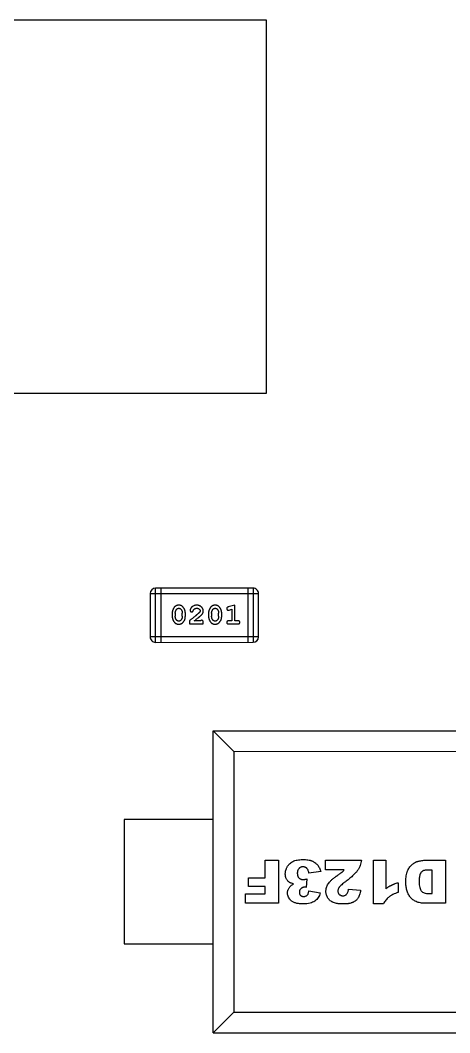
# Model space of a CAD drawing. Header units: millimetres. Extents: x 0 to 297, y 0 to 210.
# Drawn here: x 206.78 to 209.19, y 86.67 to 92.37 of the extents above; entities that cross this region are included whole.
import ezdxf

# ---------------------------------------------------------------- set-up
doc = ezdxf.new("R2010")
doc.units = ezdxf.units.MM
doc.layers.get('0').update_dxf_attribs({"linetype": 'CONTINUOUS'})

msp = doc.modelspace()

# ---------------------------------------------------------------- linework, layer by layer
at = {"color": 7, "linetype": 'Continuous'}
for p, q in [((208.1624, 92.368), (206.553, 92.3678)), ((208.1626, 90.268), (208.1624, 92.368)), ((206.5533, 90.2678), (208.1626, 90.268)), ((208.0872, 89.1705), (207.5385, 89.1704)), ((207.5386, 88.8656), (207.5385, 89.1704)), ((207.569, 88.8656), (207.569, 89.1704)), ((208.0567, 89.1705), (208.0567, 88.8657)), ((208.0872, 89.1705), (208.0872, 88.8657)), ((207.508, 89.1399), (208.1176, 89.14)), ((207.508, 89.1399), (207.5081, 88.8961)), ((208.1177, 88.8962), (208.1176, 89.14)), ((207.9843, 89.0747), (207.9477, 89.0648)), ((207.952, 89.0474), (207.967, 89.0516)), ((207.967, 89.0516), (207.967, 88.9866)), ((207.9843, 88.9866), (207.9843, 89.0747)), ((207.6319, 89.0301), (207.6319, 89.0123)), ((207.6492, 89.0298), (207.6492, 89.0126)), ((207.6886, 89.0126), (207.6886, 89.0298)), ((207.7059, 89.0123), (207.7059, 89.0301)), ((207.7295, 88.9882), (207.7295, 88.9693)), ((207.7924, 88.9866), (207.7562, 88.9866)), ((207.8364, 89.0301), (207.8364, 89.0123)), ((207.8538, 89.0298), (207.8538, 89.0126)), ((207.8931, 89.0126), (207.8931, 89.0298)), ((207.9104, 89.0123), (207.9104, 89.0301)), ((207.967, 88.9866), (207.9497, 88.9866)), ((208.0016, 88.9866), (207.9843, 88.9866)), ((207.7295, 88.9693), (207.8066, 88.9693)), ((207.8066, 88.9693), (207.8066, 88.9772)), ((207.9497, 88.9693), (208.0016, 88.9693)), ((208.1177, 88.8962), (207.5081, 88.8961)), ((207.5386, 88.8656), (208.0872, 88.8657)), ((207.8625, 88.3675), (210.5625, 88.3678)), ((207.8627, 86.6676), (207.8625, 88.3675)), ((207.8625, 88.3673), (207.9779, 88.2519)), ((207.9779, 88.2519), (209.8378, 88.2522)), ((207.9779, 88.2519), (207.9781, 86.783)), ((207.8626, 87.8676), (207.3626, 87.8675)), ((207.3626, 87.8675), (207.3626, 87.1675)), ((208.1545, 87.6387), (208.2296, 87.6388)), ((208.1545, 87.5398), (208.1545, 87.6387)), ((208.2296, 87.6388), (208.2296, 87.3966)), ((208.4949, 87.6388), (208.6966, 87.6388)), ((208.4949, 87.5842), (208.4949, 87.6388)), ((208.7649, 87.6388), (208.833, 87.6388)), ((208.7649, 87.3927), (208.7649, 87.6388)), ((208.833, 87.6388), (208.833, 87.4779)), ((209.0577, 87.6389), (209.1689, 87.6389)), ((209.1689, 87.6389), (209.1689, 87.3968)), ((208.4682, 87.5748), (208.4012, 87.566)), ((208.5999, 87.5842), (208.4949, 87.5842)), ((209.0938, 87.5836), (209.0756, 87.5836)), ((209.0938, 87.4512), (209.0938, 87.5836)), ((208.0603, 87.5398), (208.1545, 87.5398)), ((208.0603, 87.4909), (208.0603, 87.5398)), ((208.3899, 87.5341), (208.3864, 87.4862)), ((208.9034, 87.5125), (208.9034, 87.4581)), ((208.0444, 87.4488), (208.1546, 87.4488)), ((208.0444, 87.3966), (208.0444, 87.4488)), ((208.1546, 87.4909), (208.0603, 87.4909)), ((208.1546, 87.4488), (208.1546, 87.4909)), ((208.4012, 87.4666), (208.4648, 87.4553)), ((208.624, 87.4756), (208.6916, 87.4702)), ((208.2296, 87.3966), (208.0444, 87.3966)), ((208.8206, 87.3927), (208.7649, 87.3927)), ((209.1689, 87.3968), (209.0578, 87.3968)), ((207.3626, 87.1675), (207.8626, 87.1676)), ((207.8627, 86.6676), (207.9781, 86.783)), ((207.9781, 86.783), (210.4473, 86.7833)), ((207.8627, 86.6676), (210.5627, 86.6679))]:
    msp.add_line(p, q, dxfattribs=at)
for centre, start, end in [((207.5385, 89.1399), 90.0074, 180.0074), ((208.0872, 89.14), 0.0074, 90.0074), ((207.5385, 88.8961), 180.0074, 270.0074), ((208.0872, 88.8962), 270.0074, 0.0074)]:
    msp.add_arc(centre, 0.0305, start, end, dxfattribs=at)
for points, knots in [([(207.6687, 89.0747), (207.6673, 89.0746), (207.6645, 89.0746), (207.6604, 89.0738), (207.6566, 89.0727), (207.653, 89.0711), (207.6497, 89.0691), (207.6466, 89.0666), (207.6438, 89.0636), (207.6414, 89.0602), (207.6392, 89.0566), (207.6373, 89.0529), (207.6356, 89.0492), (207.6343, 89.0455), (207.6332, 89.0417), (207.6325, 89.0378), (207.632, 89.034), (207.632, 89.0314), (207.6319, 89.0301)], [0, 0, 0, 0, 0.06692, 0.130834, 0.19258, 0.252759, 0.312631, 0.373411, 0.436359, 0.501894, 0.568244, 0.632472, 0.69556, 0.757163, 0.818592, 0.878885, 0.939235, 1, 1, 1, 1]), ([(207.6492, 89.0298), (207.6493, 89.0308), (207.6493, 89.0329), (207.6496, 89.036), (207.6502, 89.0389), (207.651, 89.0417), (207.652, 89.0444), (207.6533, 89.0469), (207.6547, 89.0493), (207.6559, 89.0508), (207.6565, 89.0516)], [0, 0, 0, 0, 0.135446, 0.266257, 0.393419, 0.517936, 0.639137, 0.758785, 0.879345, 1, 1, 1, 1]), ([(207.6565, 89.0516), (207.6569, 89.052), (207.6577, 89.0529), (207.659, 89.0541), (207.6604, 89.0551), (207.662, 89.0559), (207.6636, 89.0566), (207.6653, 89.057), (207.667, 89.0573), (207.6682, 89.0573), (207.6689, 89.0574)], [0, 0, 0, 0, 0.13042, 0.256046, 0.378133, 0.498725, 0.620452, 0.742761, 0.869406, 1, 1, 1, 1]), ([(207.7059, 89.0301), (207.7059, 89.0311), (207.7058, 89.0333), (207.7055, 89.0365), (207.705, 89.0396), (207.7043, 89.0427), (207.7034, 89.0458), (207.7023, 89.0488), (207.701, 89.0517), (207.6995, 89.0546), (207.6979, 89.0573), (207.6963, 89.0599), (207.6946, 89.0622), (207.6929, 89.0643), (207.6912, 89.0662), (207.6895, 89.0678), (207.6878, 89.0693), (207.6854, 89.0708), (207.6822, 89.0724), (207.6781, 89.0737), (207.6735, 89.0745), (207.6704, 89.0746), (207.6687, 89.0747)], [0, 0, 0, 0, 0.049855, 0.099516, 0.148482, 0.19758, 0.246804, 0.296268, 0.346517, 0.397047, 0.446826, 0.49336, 0.537801, 0.579207, 0.617974, 0.654833, 0.689171, 0.722088, 0.786392, 0.853518, 0.924186, 1, 1, 1, 1]), ([(207.6689, 89.0574), (207.6695, 89.0574), (207.6707, 89.0573), (207.6725, 89.0571), (207.6742, 89.0567), (207.6758, 89.0561), (207.6773, 89.0553), (207.6786, 89.0544), (207.6799, 89.0533), (207.6806, 89.0525), (207.681, 89.0521)], [0, 0, 0, 0, 0.138115, 0.270177, 0.397547, 0.520057, 0.63869, 0.757499, 0.878226, 1, 1, 1, 1]), ([(207.681, 89.0521), (207.6816, 89.0513), (207.6828, 89.0497), (207.6843, 89.0472), (207.6857, 89.0445), (207.6867, 89.0418), (207.6876, 89.0389), (207.6881, 89.036), (207.6885, 89.0329), (207.6885, 89.0308), (207.6886, 89.0298)], [0, 0, 0, 0, 0.125331, 0.248948, 0.371201, 0.494032, 0.616811, 0.742104, 0.868849, 1, 1, 1, 1]), ([(207.7699, 89.0747), (207.7682, 89.0746), (207.7648, 89.0745), (207.7599, 89.0737), (207.7551, 89.0722), (207.7506, 89.0702), (207.7465, 89.0678), (207.7429, 89.0649), (207.7397, 89.0617), (207.7372, 89.0581), (207.7352, 89.0546), (207.7338, 89.0512), (207.7328, 89.0482), (207.7327, 89.0463), (207.7326, 89.0454)], [0, 0, 0, 0, 0.098286, 0.193983, 0.289056, 0.384352, 0.477435, 0.566197, 0.652355, 0.737986, 0.818188, 0.887401, 0.94802, 1, 1, 1, 1]), ([(207.7326, 89.0454), (207.7326, 89.0448), (207.7327, 89.0437), (207.7332, 89.0422), (207.7341, 89.0407), (207.7352, 89.0394), (207.7365, 89.0383), (207.7381, 89.0375), (207.7397, 89.037), (207.7409, 89.0369), (207.7414, 89.0369)], [0, 0, 0, 0, 0.120856, 0.239483, 0.360995, 0.490166, 0.620982, 0.746416, 0.870253, 1, 1, 1, 1]), ([(207.7414, 89.0369), (207.7419, 89.0369), (207.7429, 89.037), (207.7443, 89.0373), (207.7455, 89.0377), (207.7466, 89.0384), (207.7477, 89.0393), (207.7485, 89.0405), (207.7493, 89.0419), (207.7497, 89.0429), (207.7499, 89.0435)], [0, 0, 0, 0, 0.127347, 0.246131, 0.359406, 0.470543, 0.586092, 0.711469, 0.847022, 1, 1, 1, 1]), ([(207.7499, 89.0435), (207.7502, 89.0444), (207.7508, 89.0461), (207.752, 89.0484), (207.7533, 89.0504), (207.7544, 89.0515), (207.7549, 89.052)], [0, 0, 0, 0, 0.285518, 0.544185, 0.781367, 1, 1, 1, 1]), ([(207.7549, 89.052), (207.7554, 89.0524), (207.7564, 89.0533), (207.758, 89.0544), (207.7597, 89.0553), (207.7616, 89.0561), (207.7635, 89.0567), (207.7655, 89.0571), (207.7676, 89.0574), (207.769, 89.0574), (207.7698, 89.0574)], [0, 0, 0, 0, 0.121873, 0.243139, 0.363336, 0.485133, 0.607572, 0.734701, 0.864814, 1, 1, 1, 1]), ([(207.7698, 89.0574), (207.7712, 89.0573), (207.7739, 89.0573), (207.7777, 89.0564), (207.7811, 89.055), (207.7839, 89.0531), (207.7863, 89.0508), (207.788, 89.0484), (207.789, 89.0457), (207.7892, 89.0438), (207.7893, 89.0429)], [0, 0, 0, 0, 0.156344, 0.299348, 0.4327, 0.561, 0.682299, 0.791883, 0.89611, 1, 1, 1, 1]), ([(207.8066, 89.0419), (207.8065, 89.043), (207.8064, 89.0452), (207.806, 89.0485), (207.8052, 89.0516), (207.804, 89.0546), (207.8026, 89.0574), (207.8008, 89.0601), (207.7987, 89.0627), (207.7963, 89.0652), (207.7936, 89.0674), (207.7908, 89.0694), (207.7877, 89.071), (207.7845, 89.0724), (207.7811, 89.0734), (207.7775, 89.0742), (207.7738, 89.0746), (207.7712, 89.0747), (207.7699, 89.0747)], [0, 0, 0, 0, 0.060981, 0.120256, 0.178148, 0.236115, 0.293993, 0.352864, 0.413358, 0.476056, 0.539296, 0.602396, 0.665116, 0.728325, 0.792919, 0.859317, 0.928302, 1, 1, 1, 1]), ([(207.7893, 89.0429), (207.7892, 89.0421), (207.7891, 89.0404), (207.7881, 89.038), (207.7866, 89.0355), (207.7852, 89.034), (207.7845, 89.0331)], [0, 0, 0, 0, 0.212836, 0.442809, 0.70317, 1, 1, 1, 1]), ([(207.7898, 89.0136), (207.7907, 89.0144), (207.7924, 89.0159), (207.7947, 89.0181), (207.7968, 89.0202), (207.7987, 89.0222), (207.8003, 89.0241), (207.8017, 89.0258), (207.8028, 89.0275), (207.8039, 89.0295), (207.805, 89.0321), (207.8059, 89.0353), (207.8065, 89.0386), (207.8065, 89.0408), (207.8066, 89.0419)], [0, 0, 0, 0, 0.103002, 0.197728, 0.285279, 0.365235, 0.437224, 0.502446, 0.560545, 0.611446, 0.707576, 0.80349, 0.900532, 1, 1, 1, 1]), ([(207.8732, 89.0747), (207.8718, 89.0747), (207.869, 89.0746), (207.8649, 89.0739), (207.8611, 89.0728), (207.8575, 89.0712), (207.8542, 89.0691), (207.8511, 89.0666), (207.8484, 89.0636), (207.8459, 89.0602), (207.8437, 89.0566), (207.8418, 89.053), (207.8401, 89.0493), (207.8388, 89.0455), (207.8377, 89.0417), (207.837, 89.0379), (207.8365, 89.034), (207.8365, 89.0314), (207.8364, 89.0301)], [0, 0, 0, 0, 0.06692, 0.130834, 0.19258, 0.252759, 0.312631, 0.373411, 0.436359, 0.501894, 0.568244, 0.632472, 0.69556, 0.757163, 0.818592, 0.878885, 0.939235, 1, 1, 1, 1]), ([(207.8538, 89.0298), (207.8538, 89.0309), (207.8538, 89.033), (207.8541, 89.036), (207.8547, 89.0389), (207.8555, 89.0417), (207.8565, 89.0444), (207.8578, 89.0469), (207.8593, 89.0494), (207.8604, 89.0509), (207.861, 89.0516)], [0, 0, 0, 0, 0.135446, 0.266257, 0.393419, 0.517936, 0.639137, 0.758785, 0.879345, 1, 1, 1, 1]), ([(207.861, 89.0516), (207.8614, 89.0521), (207.8622, 89.053), (207.8636, 89.0541), (207.865, 89.0552), (207.8665, 89.056), (207.8681, 89.0566), (207.8698, 89.0571), (207.8715, 89.0573), (207.8727, 89.0574), (207.8734, 89.0574)], [0, 0, 0, 0, 0.13042, 0.256046, 0.378133, 0.498725, 0.620452, 0.742761, 0.869406, 1, 1, 1, 1]), ([(207.9104, 89.0301), (207.9104, 89.0312), (207.9103, 89.0333), (207.91, 89.0365), (207.9095, 89.0396), (207.9088, 89.0427), (207.9079, 89.0458), (207.9068, 89.0488), (207.9055, 89.0518), (207.904, 89.0546), (207.9024, 89.0574), (207.9008, 89.0599), (207.8991, 89.0623), (207.8974, 89.0644), (207.8957, 89.0662), (207.894, 89.0679), (207.8923, 89.0693), (207.8899, 89.0708), (207.8867, 89.0724), (207.8826, 89.0738), (207.878, 89.0746), (207.8749, 89.0747), (207.8732, 89.0747)], [0, 0, 0, 0, 0.049855, 0.099516, 0.148482, 0.19758, 0.246804, 0.296268, 0.346517, 0.397047, 0.446826, 0.49336, 0.537801, 0.579207, 0.617974, 0.654833, 0.689171, 0.722088, 0.786392, 0.853518, 0.924186, 1, 1, 1, 1]), ([(207.8734, 89.0574), (207.874, 89.0574), (207.8752, 89.0574), (207.877, 89.0571), (207.8787, 89.0567), (207.8803, 89.0561), (207.8818, 89.0554), (207.8831, 89.0544), (207.8844, 89.0534), (207.8851, 89.0525), (207.8855, 89.0521)], [0, 0, 0, 0, 0.138115, 0.270177, 0.397547, 0.520057, 0.63869, 0.757499, 0.878226, 1, 1, 1, 1]), ([(207.8855, 89.0521), (207.8861, 89.0513), (207.8873, 89.0497), (207.8889, 89.0472), (207.8902, 89.0445), (207.8912, 89.0418), (207.8921, 89.0389), (207.8927, 89.036), (207.893, 89.0329), (207.8931, 89.0309), (207.8931, 89.0298)], [0, 0, 0, 0, 0.125331, 0.248948, 0.371201, 0.494032, 0.616811, 0.742104, 0.868849, 1, 1, 1, 1]), ([(207.9477, 89.0648), (207.9469, 89.0646), (207.9453, 89.0641), (207.9432, 89.0633), (207.9416, 89.0623), (207.9404, 89.0613), (207.9396, 89.0601), (207.9391, 89.0588), (207.9387, 89.0573), (207.9387, 89.0562), (207.9387, 89.0557)], [0, 0, 0, 0, 0.187321, 0.344927, 0.475328, 0.579604, 0.674244, 0.773631, 0.882025, 1, 1, 1, 1]), ([(207.9387, 89.0557), (207.9387, 89.055), (207.9388, 89.0538), (207.9392, 89.0521), (207.94, 89.0505), (207.941, 89.0491), (207.9422, 89.0479), (207.9436, 89.047), (207.945, 89.0465), (207.9461, 89.0464), (207.9466, 89.0464)], [0, 0, 0, 0, 0.138815, 0.27042, 0.39836, 0.52875, 0.654955, 0.771147, 0.884581, 1, 1, 1, 1]), ([(207.9466, 89.0464), (207.9469, 89.0464), (207.9477, 89.0465), (207.9489, 89.0467), (207.9504, 89.047), (207.9514, 89.0473), (207.952, 89.0474)], [0, 0, 0, 0, 0.183151, 0.413144, 0.682305, 1, 1, 1, 1]), ([(207.6319, 89.0123), (207.632, 89.0112), (207.632, 89.0091), (207.6323, 89.0059), (207.6328, 89.0028), (207.6335, 88.9997), (207.6344, 88.9967), (207.6355, 88.9937), (207.6367, 88.9907), (207.6382, 88.9878), (207.6398, 88.9851), (207.6414, 88.9826), (207.6431, 88.9802), (207.6447, 88.9781), (207.6464, 88.9763), (207.6481, 88.9746), (207.6499, 88.9732), (207.6522, 88.9716), (207.6554, 88.97), (207.6596, 88.9687), (207.6642, 88.9678), (207.6673, 88.9677), (207.669, 88.9677)], [0, 0, 0, 0, 0.049886, 0.09882, 0.148132, 0.19689, 0.246038, 0.295176, 0.345305, 0.395692, 0.445312, 0.491875, 0.535813, 0.577009, 0.616081, 0.652689, 0.687585, 0.720206, 0.785062, 0.85223, 0.923759, 1, 1, 1, 1]), ([(207.6569, 88.9903), (207.6563, 88.9911), (207.6551, 88.9927), (207.6535, 88.9952), (207.6522, 88.9978), (207.6511, 89.0006), (207.6503, 89.0034), (207.6497, 89.0064), (207.6493, 89.0095), (207.6493, 89.0115), (207.6492, 89.0126)], [0, 0, 0, 0, 0.124927, 0.248361, 0.370889, 0.492583, 0.61616, 0.741472, 0.869044, 1, 1, 1, 1]), ([(207.669, 88.985), (207.6684, 88.985), (207.6671, 88.985), (207.6653, 88.9853), (207.6636, 88.9857), (207.6621, 88.9863), (207.6606, 88.987), (207.6592, 88.988), (207.658, 88.989), (207.6573, 88.9899), (207.6569, 88.9903)], [0, 0, 0, 0, 0.139844, 0.271849, 0.399162, 0.521619, 0.6402, 0.758957, 0.87828, 1, 1, 1, 1]), ([(207.669, 88.9677), (207.6704, 88.9677), (207.6732, 88.9678), (207.6773, 88.9685), (207.6812, 88.9696), (207.6848, 88.9712), (207.6881, 88.9733), (207.6911, 88.9758), (207.6939, 88.9787), (207.6964, 88.9821), (207.6986, 88.9857), (207.7005, 88.9894), (207.7022, 88.9931), (207.7035, 88.9969), (207.7046, 89.0007), (207.7053, 89.0045), (207.7058, 89.0084), (207.7058, 89.011), (207.7059, 89.0123)], [0, 0, 0, 0, 0.067217, 0.131051, 0.19272, 0.252824, 0.312745, 0.373449, 0.436041, 0.501494, 0.567761, 0.632087, 0.695096, 0.757109, 0.817993, 0.878657, 0.939311, 1, 1, 1, 1]), ([(207.6813, 88.9908), (207.6809, 88.9903), (207.6801, 88.9894), (207.6788, 88.9883), (207.6774, 88.9873), (207.6759, 88.9864), (207.6743, 88.9858), (207.6726, 88.9853), (207.6709, 88.9851), (207.6696, 88.985), (207.669, 88.985)], [0, 0, 0, 0, 0.129853, 0.25607, 0.380154, 0.49978, 0.62208, 0.743277, 0.868791, 1, 1, 1, 1]), ([(207.6886, 89.0126), (207.6885, 89.0115), (207.6885, 89.0094), (207.6882, 89.0064), (207.6876, 89.0035), (207.6868, 89.0007), (207.6858, 88.998), (207.6845, 88.9955), (207.6831, 88.993), (207.6819, 88.9915), (207.6813, 88.9908)], [0, 0, 0, 0, 0.135449, 0.266263, 0.393429, 0.516942, 0.639128, 0.758779, 0.879341, 1, 1, 1, 1]), ([(207.7845, 89.0331), (207.784, 89.0327), (207.7831, 89.0317), (207.7815, 89.0302), (207.7796, 89.0284), (207.7774, 89.0265), (207.775, 89.0244), (207.7722, 89.022), (207.7692, 89.0195), (207.7659, 89.0168), (207.7623, 89.0139), (207.7585, 89.0108), (207.7543, 89.0075), (207.7499, 89.004), (207.7452, 89.0003), (207.7402, 88.9964), (207.7349, 88.9924), (207.7313, 88.9896), (207.7295, 88.9882)], [0, 0, 0, 0, 0.026647, 0.057942, 0.094152, 0.134806, 0.180631, 0.231142, 0.286385, 0.346321, 0.411439, 0.481035, 0.555329, 0.634592, 0.718826, 0.807759, 0.901393, 1, 1, 1, 1]), ([(207.7562, 88.9866), (207.7582, 88.9882), (207.762, 88.9911), (207.7675, 88.9955), (207.7725, 88.9994), (207.7769, 89.003), (207.7809, 89.0061), (207.7843, 89.009), (207.7872, 89.0114), (207.789, 89.0129), (207.7898, 89.0136)], [0, 0, 0, 0, 0.176662, 0.337826, 0.484741, 0.617764, 0.73494, 0.837793, 0.926412, 1, 1, 1, 1]), ([(207.7979, 88.9897), (207.7975, 88.9897), (207.7965, 88.9896), (207.7951, 88.989), (207.7937, 88.988), (207.7929, 88.9871), (207.7924, 88.9866)], [0, 0, 0, 0, 0.20611, 0.432681, 0.695597, 1, 1, 1, 1]), ([(207.8066, 88.9772), (207.8065, 88.9782), (207.8065, 88.9802), (207.8061, 88.9829), (207.8054, 88.9852), (207.8043, 88.9869), (207.803, 88.9882), (207.8015, 88.9891), (207.7998, 88.9897), (207.7985, 88.9897), (207.7979, 88.9897)], [0, 0, 0, 0, 0.1844, 0.34094, 0.473574, 0.586824, 0.690029, 0.789175, 0.890445, 1, 1, 1, 1]), ([(207.8364, 89.0123), (207.8365, 89.0113), (207.8365, 89.0091), (207.8368, 89.006), (207.8373, 89.0028), (207.838, 88.9997), (207.8389, 88.9967), (207.84, 88.9937), (207.8413, 88.9907), (207.8427, 88.9879), (207.8443, 88.9851), (207.8459, 88.9826), (207.8476, 88.9803), (207.8492, 88.9782), (207.8509, 88.9763), (207.8526, 88.9746), (207.8544, 88.9732), (207.8567, 88.9716), (207.8599, 88.97), (207.8641, 88.9687), (207.8687, 88.9679), (207.8719, 88.9678), (207.8735, 88.9677)], [0, 0, 0, 0, 0.049886, 0.09882, 0.148132, 0.19689, 0.246038, 0.295176, 0.345305, 0.395692, 0.445312, 0.491875, 0.535813, 0.577009, 0.616081, 0.652689, 0.687585, 0.720206, 0.785062, 0.85223, 0.923759, 1, 1, 1, 1]), ([(207.8614, 88.9903), (207.8608, 88.9911), (207.8596, 88.9927), (207.858, 88.9952), (207.8567, 88.9979), (207.8556, 89.0006), (207.8548, 89.0035), (207.8542, 89.0064), (207.8538, 89.0095), (207.8538, 89.0116), (207.8538, 89.0126)], [0, 0, 0, 0, 0.124927, 0.248361, 0.370889, 0.492583, 0.61616, 0.741472, 0.869044, 1, 1, 1, 1]), ([(207.8735, 88.985), (207.8729, 88.985), (207.8717, 88.9851), (207.8698, 88.9853), (207.8681, 88.9857), (207.8666, 88.9863), (207.8651, 88.9871), (207.8637, 88.988), (207.8625, 88.9891), (207.8618, 88.9899), (207.8614, 88.9903)], [0, 0, 0, 0, 0.139844, 0.271849, 0.399162, 0.521619, 0.6402, 0.758957, 0.87828, 1, 1, 1, 1]), ([(207.8735, 88.9677), (207.8749, 88.9678), (207.8778, 88.9678), (207.8819, 88.9686), (207.8857, 88.9697), (207.8893, 88.9713), (207.8926, 88.9733), (207.8956, 88.9758), (207.8984, 88.9788), (207.9009, 88.9821), (207.9031, 88.9857), (207.905, 88.9894), (207.9067, 88.9931), (207.9081, 88.9969), (207.9091, 89.0007), (207.9099, 89.0045), (207.9103, 89.0084), (207.9104, 89.011), (207.9104, 89.0123)], [0, 0, 0, 0, 0.067217, 0.131051, 0.19272, 0.252824, 0.312745, 0.373449, 0.436041, 0.501494, 0.567761, 0.632087, 0.695096, 0.757109, 0.817993, 0.878657, 0.939311, 1, 1, 1, 1]), ([(207.8858, 88.9908), (207.8854, 88.9904), (207.8846, 88.9895), (207.8833, 88.9883), (207.8819, 88.9873), (207.8804, 88.9864), (207.8788, 88.9858), (207.8771, 88.9854), (207.8754, 88.9851), (207.8742, 88.9851), (207.8735, 88.985)], [0, 0, 0, 0, 0.129853, 0.25607, 0.380154, 0.49978, 0.62208, 0.743277, 0.868791, 1, 1, 1, 1]), ([(207.8931, 89.0126), (207.8931, 89.0116), (207.893, 89.0095), (207.8927, 89.0064), (207.8921, 89.0035), (207.8913, 89.0007), (207.8903, 88.998), (207.889, 88.9955), (207.8876, 88.9931), (207.8864, 88.9916), (207.8858, 88.9908)], [0, 0, 0, 0, 0.135449, 0.266263, 0.393429, 0.516942, 0.639128, 0.758779, 0.879341, 1, 1, 1, 1]), ([(207.9497, 88.9866), (207.9488, 88.9866), (207.9471, 88.9865), (207.9448, 88.9861), (207.9429, 88.9853), (207.9413, 88.9843), (207.9402, 88.9829), (207.9393, 88.9814), (207.9388, 88.9798), (207.9387, 88.9786), (207.9387, 88.978)], [0, 0, 0, 0, 0.169102, 0.317658, 0.446239, 0.563118, 0.671828, 0.776546, 0.884858, 1, 1, 1, 1]), ([(208.0126, 88.978), (208.0126, 88.9786), (208.0126, 88.9798), (208.012, 88.9814), (208.0112, 88.9829), (208.01, 88.9843), (208.0085, 88.9853), (208.0065, 88.9861), (208.0042, 88.9866), (208.0025, 88.9866), (208.0016, 88.9866)], [0, 0, 0, 0, 0.11517, 0.223509, 0.328254, 0.438012, 0.553651, 0.682263, 0.830856, 1, 1, 1, 1]), ([(207.9387, 88.978), (207.9387, 88.9774), (207.9388, 88.9762), (207.9393, 88.9745), (207.9401, 88.973), (207.9413, 88.9716), (207.9429, 88.9706), (207.9448, 88.9698), (207.9471, 88.9694), (207.9488, 88.9693), (207.9497, 88.9693)], [0, 0, 0, 0, 0.115051, 0.223278, 0.329269, 0.437893, 0.554681, 0.682591, 0.83103, 1, 1, 1, 1]), ([(208.0016, 88.9693), (208.0025, 88.9693), (208.0042, 88.9694), (208.0065, 88.9698), (208.0085, 88.9706), (208.01, 88.9717), (208.0112, 88.973), (208.012, 88.9745), (208.0126, 88.9762), (208.0126, 88.9774), (208.0126, 88.978)], [0, 0, 0, 0, 0.169012, 0.317488, 0.445429, 0.560977, 0.67065, 0.776666, 0.88492, 1, 1, 1, 1]), ([(208.3152, 87.5052), (208.3104, 87.5064), (208.3042, 87.5084), (208.2976, 87.5111), (208.2937, 87.5131), (208.2906, 87.5151), (208.2869, 87.5178), (208.2828, 87.5217), (208.2785, 87.527), (208.2748, 87.5328), (208.2718, 87.5392), (208.2697, 87.5461), (208.2687, 87.5524), (208.2683, 87.5577), (208.2682, 87.5622), (208.2684, 87.5672), (208.2691, 87.5741), (208.2708, 87.5826), (208.2737, 87.5909), (208.2766, 87.5975), (208.2792, 87.6024), (208.2821, 87.6071), (208.2863, 87.613), (208.2925, 87.6197), (208.3011, 87.6266), (208.3109, 87.6324), (208.3221, 87.637), (208.3393, 87.6413), (208.3546, 87.6426), (208.3659, 87.6426)], [0, 0, 0, 0, 0.04859, 0.072885, 0.09718, 0.116815, 0.136449, 0.175718, 0.214987, 0.254256, 0.293525, 0.332794, 0.372063, 0.391698, 0.411332, 0.435735, 0.460138, 0.508944, 0.55775, 0.582153, 0.606555, 0.631089, 0.655622, 0.704688, 0.753755, 0.802821, 0.852116, 0.901411, 1, 1, 1, 1]), ([(208.3659, 87.6426), (208.3768, 87.6426), (208.3916, 87.6417), (208.4057, 87.6389), (208.413, 87.6368), (208.418, 87.635), (208.4226, 87.6329), (208.4285, 87.6299), (208.4354, 87.6256), (208.4429, 87.6195), (208.4495, 87.6125), (208.4552, 87.6046), (208.462, 87.5927), (208.466, 87.5824), (208.4682, 87.5748)], [0, 0, 0, 0, 0.167158, 0.250737, 0.292526, 0.334315, 0.375921, 0.417526, 0.500736, 0.583947, 0.667158, 0.750368, 0.833579, 1, 1, 1, 1]), ([(208.6966, 87.6388), (208.696, 87.6338), (208.6943, 87.624), (208.69, 87.6098), (208.6849, 87.5983), (208.6799, 87.5894), (208.6758, 87.5828), (208.6709, 87.5761), (208.6631, 87.5667), (208.651, 87.5542), (208.6326, 87.5381), (208.6178, 87.5265), (208.6098, 87.5206)], [0, 0, 0, 0, 0.124999, 0.249999, 0.374998, 0.437498, 0.499998, 0.562497, 0.624997, 0.749996, 0.874996, 1, 1, 1, 1]), ([(209.0578, 87.3968), (209.0468, 87.3967), (209.0319, 87.3979), (209.0153, 87.4016), (209.0044, 87.4054), (208.9948, 87.4103), (208.9831, 87.4183), (208.9731, 87.4283), (208.9648, 87.4398), (208.9596, 87.4492), (208.9554, 87.4592), (208.9519, 87.47), (208.9493, 87.4812), (208.9474, 87.4928), (208.9465, 87.5027), (208.9462, 87.5108), (208.9461, 87.5181), (208.9462, 87.5265), (208.9467, 87.5383), (208.9481, 87.5518), (208.9504, 87.5634), (208.9528, 87.5717), (208.9549, 87.5772), (208.9573, 87.5824), (208.9607, 87.5892), (208.9654, 87.597), (208.9719, 87.6055), (208.9794, 87.6131), (208.9875, 87.6197), (208.9957, 87.6252), (209.0028, 87.6287), (209.0087, 87.6309), (209.0137, 87.6324), (209.0192, 87.6338), (209.0271, 87.6356), (209.0366, 87.6374), (209.0475, 87.6386), (209.0544, 87.6389), (209.0577, 87.6389)], [0, 0, 0, 0, 0.044745, 0.06712, 0.089496, 0.111743, 0.133989, 0.178483, 0.201125, 0.223767, 0.24641, 0.269052, 0.291926, 0.314799, 0.337673, 0.34911, 0.360547, 0.378599, 0.396651, 0.432756, 0.46886, 0.486913, 0.504965, 0.523191, 0.541418, 0.577871, 0.614324, 0.650777, 0.68751, 0.724242, 0.760974, 0.77934, 0.797706, 0.822986, 0.848266, 0.898826, 0.949386, 1, 1, 1, 1]), ([(208.4012, 87.566), (208.4005, 87.5693), (208.399, 87.5756), (208.3962, 87.5834), (208.3934, 87.5886), (208.3908, 87.5919), (208.3888, 87.594), (208.3866, 87.5958), (208.3836, 87.5979), (208.3794, 87.5999), (208.3747, 87.6011), (208.3707, 87.6016), (208.3675, 87.6018), (208.3641, 87.6016), (208.361, 87.6012), (208.3579, 87.6004), (208.3541, 87.599), (208.3504, 87.5969), (208.3471, 87.5943), (208.3448, 87.5919), (208.3426, 87.5894), (208.3402, 87.5857), (208.3383, 87.5815), (208.337, 87.577), (208.3363, 87.5733), (208.3359, 87.5702), (208.3358, 87.5675), (208.3358, 87.5655), (208.3358, 87.5634), (208.3359, 87.5607), (208.3363, 87.5576), (208.3368, 87.5548), (208.3371, 87.5534), (208.3372, 87.5531)], [0, 0, 0, 0, 0.056413, 0.112826, 0.169239, 0.197446, 0.225652, 0.25342, 0.281187, 0.336722, 0.392257, 0.420025, 0.447792, 0.476588, 0.505384, 0.53418, 0.562976, 0.620568, 0.649364, 0.67816, 0.706606, 0.735052, 0.791943, 0.820389, 0.848835, 0.877281, 0.891504, 0.905727, 0.920159, 0.934591, 0.963455, 0.992319, 1, 1, 1, 1]), ([(208.5096, 87.5056), (208.5117, 87.5089), (208.5169, 87.5158), (208.5256, 87.5248), (208.5339, 87.5323), (208.5408, 87.538), (208.5472, 87.5428), (208.5525, 87.5467), (208.5562, 87.5493), (208.5593, 87.5515), (208.5625, 87.5537), (208.5676, 87.5574), (208.574, 87.562), (208.5789, 87.5656), (208.582, 87.5681), (208.5839, 87.5695), (208.5855, 87.5709), (208.588, 87.573), (208.5912, 87.5759), (208.5954, 87.5798), (208.5984, 87.5827), (208.5999, 87.5842)], [0, 0, 0, 0, 0.114365, 0.22873, 0.285913, 0.343095, 0.400278, 0.428869, 0.45746, 0.474414, 0.491369, 0.525278, 0.593095, 0.660913, 0.694821, 0.72873, 0.762639, 0.796548, 0.864365, 0.932183, 1, 1, 1, 1]), ([(209.0756, 87.5836), (209.0717, 87.5836), (209.0645, 87.5834), (209.0553, 87.5825), (209.049, 87.5811), (209.0449, 87.5797), (209.0422, 87.5785), (209.0399, 87.5771), (209.0368, 87.5748), (209.0334, 87.5715), (209.0303, 87.5673), (209.0281, 87.5634), (209.0266, 87.5603), (209.0253, 87.5569), (209.0238, 87.5516), (209.0224, 87.5437), (209.0214, 87.5321), (209.0212, 87.5231), (209.0212, 87.5182)], [0, 0, 0, 0, 0.084525, 0.169055, 0.253584, 0.295849, 0.338113, 0.379948, 0.421783, 0.505454, 0.589124, 0.630959, 0.672794, 0.713695, 0.754596, 0.836397, 0.918199, 1, 1, 1, 1]), ([(208.3704, 87.3926), (208.3625, 87.3926), (208.3478, 87.3934), (208.3291, 87.3967), (208.3162, 87.4013), (208.3075, 87.4061), (208.3018, 87.4103), (208.2969, 87.4149), (208.2911, 87.4213), (208.2856, 87.4301), (208.2822, 87.4398), (208.2809, 87.4481), (208.2806, 87.4537), (208.2808, 87.4585), (208.2813, 87.4636), (208.2827, 87.4697), (208.2853, 87.4766), (208.2903, 87.4853), (208.2993, 87.4952), (208.3094, 87.5021), (208.3152, 87.5052)], [0, 0, 0, 0, 0.077888, 0.155777, 0.233666, 0.27261, 0.311555, 0.350762, 0.389969, 0.468383, 0.546797, 0.586004, 0.625211, 0.648379, 0.671547, 0.717882, 0.764218, 0.810553, 0.905277, 1, 1, 1, 1]), ([(208.3372, 87.5531), (208.3374, 87.5522), (208.3383, 87.5492), (208.34, 87.5454), (208.3424, 87.5418), (208.3444, 87.5393), (208.3467, 87.5372), (208.35, 87.5347), (208.3536, 87.5327), (208.3577, 87.5314), (208.3609, 87.5307), (208.3638, 87.5304), (208.3662, 87.5302), (208.368, 87.5302), (208.37, 87.5302), (208.3731, 87.5305), (208.3773, 87.5311), (208.3831, 87.5323), (208.3876, 87.5334), (208.3899, 87.5341)], [0, 0, 0, 0, 0.043448, 0.161854, 0.221057, 0.28026, 0.338643, 0.397026, 0.513793, 0.572176, 0.630559, 0.688942, 0.718134, 0.747325, 0.77891, 0.810494, 0.873663, 0.936831, 1, 1, 1, 1]), ([(208.4969, 87.4692), (208.4971, 87.4709), (208.4977, 87.4762), (208.5004, 87.4885), (208.5052, 87.4988), (208.5096, 87.5056)], [0, 0, 0, 0, 0.130928, 0.420619, 1, 1, 1, 1]), ([(208.6098, 87.5206), (208.6048, 87.5169), (208.5958, 87.51), (208.585, 87.501), (208.5783, 87.4946), (208.5742, 87.4902), (208.5718, 87.4872), (208.57, 87.4844), (208.5677, 87.4807), (208.5656, 87.4761), (208.564, 87.4707), (208.5635, 87.4654), (208.5641, 87.4601), (208.5656, 87.4552), (208.5681, 87.4507), (208.5717, 87.4465), (208.576, 87.443), (208.5809, 87.4405), (208.5854, 87.4393), (208.5892, 87.4388), (208.5923, 87.4387), (208.5954, 87.4388), (208.5993, 87.4393), (208.6039, 87.4406), (208.6082, 87.4429), (208.6106, 87.4447), (208.6115, 87.4455)], [0, 0, 0, 0, 0.048575, 0.097153, 0.145731, 0.17002, 0.194309, 0.218598, 0.242887, 0.291465, 0.340043, 0.388621, 0.439458, 0.490295, 0.541133, 0.59197, 0.644371, 0.696773, 0.749174, 0.775375, 0.801575, 0.828803, 0.856031, 0.910488, 0.964944, 1, 1, 1, 1]), ([(208.833, 87.4779), (208.8358, 87.48), (208.8412, 87.4839), (208.8479, 87.4883), (208.8532, 87.4916), (208.8571, 87.4938), (208.8604, 87.4956), (208.863, 87.4969), (208.8649, 87.4979), (208.8669, 87.4988), (208.8696, 87.5001), (208.8731, 87.5017), (208.8775, 87.5035), (208.8838, 87.506), (208.8922, 87.5091), (208.8996, 87.5114), (208.9034, 87.5125)], [0, 0, 0, 0, 0.124618, 0.249236, 0.311545, 0.373854, 0.436163, 0.467318, 0.498472, 0.529818, 0.561163, 0.623854, 0.686545, 0.749236, 0.874618, 1, 1, 1, 1]), ([(209.0212, 87.5182), (209.0212, 87.5118), (209.0217, 87.5), (209.024, 87.4853), (209.0272, 87.4756), (209.0306, 87.4693), (209.0335, 87.4654), (209.0369, 87.4621), (209.0421, 87.4583), (209.0499, 87.4546), (209.0595, 87.4523), (209.0682, 87.4514), (209.0744, 87.4512), (209.0799, 87.4512), (209.0861, 87.4512), (209.0907, 87.4512), (209.0938, 87.4512)], [0, 0, 0, 0, 0.107908, 0.215817, 0.323725, 0.377679, 0.431633, 0.485587, 0.539541, 0.64745, 0.755358, 0.809312, 0.863266, 0.89745, 0.931633, 1, 1, 1, 1]), ([(208.3864, 87.4862), (208.3854, 87.4863), (208.3837, 87.4866), (208.3813, 87.4868), (208.3797, 87.487), (208.3785, 87.487), (208.3774, 87.487), (208.376, 87.487), (208.3739, 87.4869), (208.3714, 87.4866), (208.3685, 87.4859), (208.3647, 87.4847), (208.3613, 87.483), (208.3581, 87.4807), (208.3559, 87.4787), (208.3538, 87.4765), (208.3521, 87.4743), (208.3506, 87.472), (208.3494, 87.4695), (208.3484, 87.467), (208.3477, 87.4644), (208.3473, 87.4617), (208.3472, 87.4589), (208.3473, 87.4562), (208.3477, 87.4528), (208.3487, 87.4489), (208.3504, 87.4454), (208.3522, 87.443), (208.3538, 87.4413), (208.3555, 87.4397), (208.358, 87.438), (208.3609, 87.4366), (208.3639, 87.4356), (208.3654, 87.4353), (208.3661, 87.4352)], [0, 0, 0, 0, 0.01563, 0.031261, 0.046891, 0.054707, 0.062522, 0.078753, 0.094985, 0.127448, 0.159911, 0.192375, 0.257301, 0.289764, 0.322227, 0.35424, 0.386253, 0.418265, 0.450278, 0.48229, 0.514303, 0.546315, 0.578328, 0.608978, 0.639628, 0.700929, 0.762229, 0.79288, 0.82353, 0.853613, 0.883696, 0.943862, 0.973945, 1, 1, 1, 1]), ([(208.3661, 87.4352), (208.3662, 87.4351), (208.3672, 87.435), (208.3686, 87.4348), (208.3705, 87.4347), (208.3719, 87.4347), (208.3733, 87.4347), (208.3752, 87.4348), (208.3775, 87.4351), (208.3802, 87.4357), (208.3835, 87.4367), (208.3865, 87.4382), (208.3893, 87.4401), (208.3912, 87.4417), (208.393, 87.4436), (208.3952, 87.4467), (208.3975, 87.4513), (208.3997, 87.4582), (208.4007, 87.4636), (208.4012, 87.4666)], [0, 0, 0, 0, 0.00712, 0.060296, 0.086884, 0.113472, 0.141192, 0.168911, 0.22435, 0.279789, 0.335227, 0.446105, 0.501544, 0.556982, 0.612359, 0.667737, 0.778491, 0.889246, 1, 1, 1, 1]), ([(208.4648, 87.4553), (208.4621, 87.4452), (208.4564, 87.4319), (208.445, 87.4176), (208.4347, 87.4086), (208.4224, 87.4015), (208.4026, 87.3947), (208.3843, 87.3926), (208.3704, 87.3926)], [0, 0, 0, 0, 0.25, 0.375, 0.5, 0.625, 0.749999, 1, 1, 1, 1]), ([(208.6916, 87.4702), (208.6902, 87.4607), (208.6874, 87.448), (208.682, 87.4343), (208.6773, 87.4255), (208.6715, 87.418), (208.6646, 87.4114), (208.6579, 87.4068), (208.652, 87.4035), (208.6474, 87.4012), (208.6424, 87.3991), (208.635, 87.3968), (208.6268, 87.395), (208.6176, 87.3938), (208.6103, 87.3931), (208.6038, 87.3928), (208.5984, 87.3927), (208.5941, 87.3927), (208.5898, 87.3927), (208.5841, 87.3928), (208.5773, 87.3931), (208.5697, 87.3938), (208.5601, 87.395), (208.5494, 87.3971), (208.5405, 87.4001), (208.5341, 87.403), (208.5281, 87.4062), (208.5212, 87.411), (208.514, 87.4177), (208.5078, 87.4255), (208.5028, 87.4342), (208.4993, 87.4433), (208.4972, 87.453), (208.4966, 87.4618), (208.4968, 87.4672), (208.4969, 87.4692)], [0, 0, 0, 0, 0.079681, 0.119521, 0.159362, 0.199051, 0.238741, 0.27843, 0.298275, 0.31812, 0.338078, 0.358036, 0.397952, 0.41791, 0.437868, 0.457826, 0.467805, 0.477784, 0.488262, 0.49874, 0.519696, 0.540652, 0.561608, 0.603519, 0.645431, 0.666079, 0.686726, 0.728021, 0.769316, 0.810611, 0.851905, 0.8932, 0.934495, 0.97579, 1, 1, 1, 1]), ([(208.6115, 87.4455), (208.612, 87.446), (208.6139, 87.4478), (208.6168, 87.4516), (208.6209, 87.4601), (208.623, 87.4688), (208.624, 87.4756)], [0, 0, 0, 0, 0.081812, 0.311359, 0.540906, 1, 1, 1, 1]), ([(208.9034, 87.4581), (208.8977, 87.4563), (208.8869, 87.4524), (208.8727, 87.446), (208.8624, 87.4402), (208.8551, 87.4352), (208.8502, 87.4314), (208.8456, 87.4273), (208.8398, 87.4216), (208.8332, 87.414), (208.8263, 87.4039), (208.8224, 87.3965), (208.8206, 87.3927)], [0, 0, 0, 0, 0.124529, 0.249058, 0.373587, 0.435851, 0.498116, 0.560851, 0.623587, 0.749058, 0.874529, 1, 1, 1, 1])]:
    msp.add_open_spline(points, degree=3, knots=knots, dxfattribs=at)

doc.saveas('drawing.dxf')
